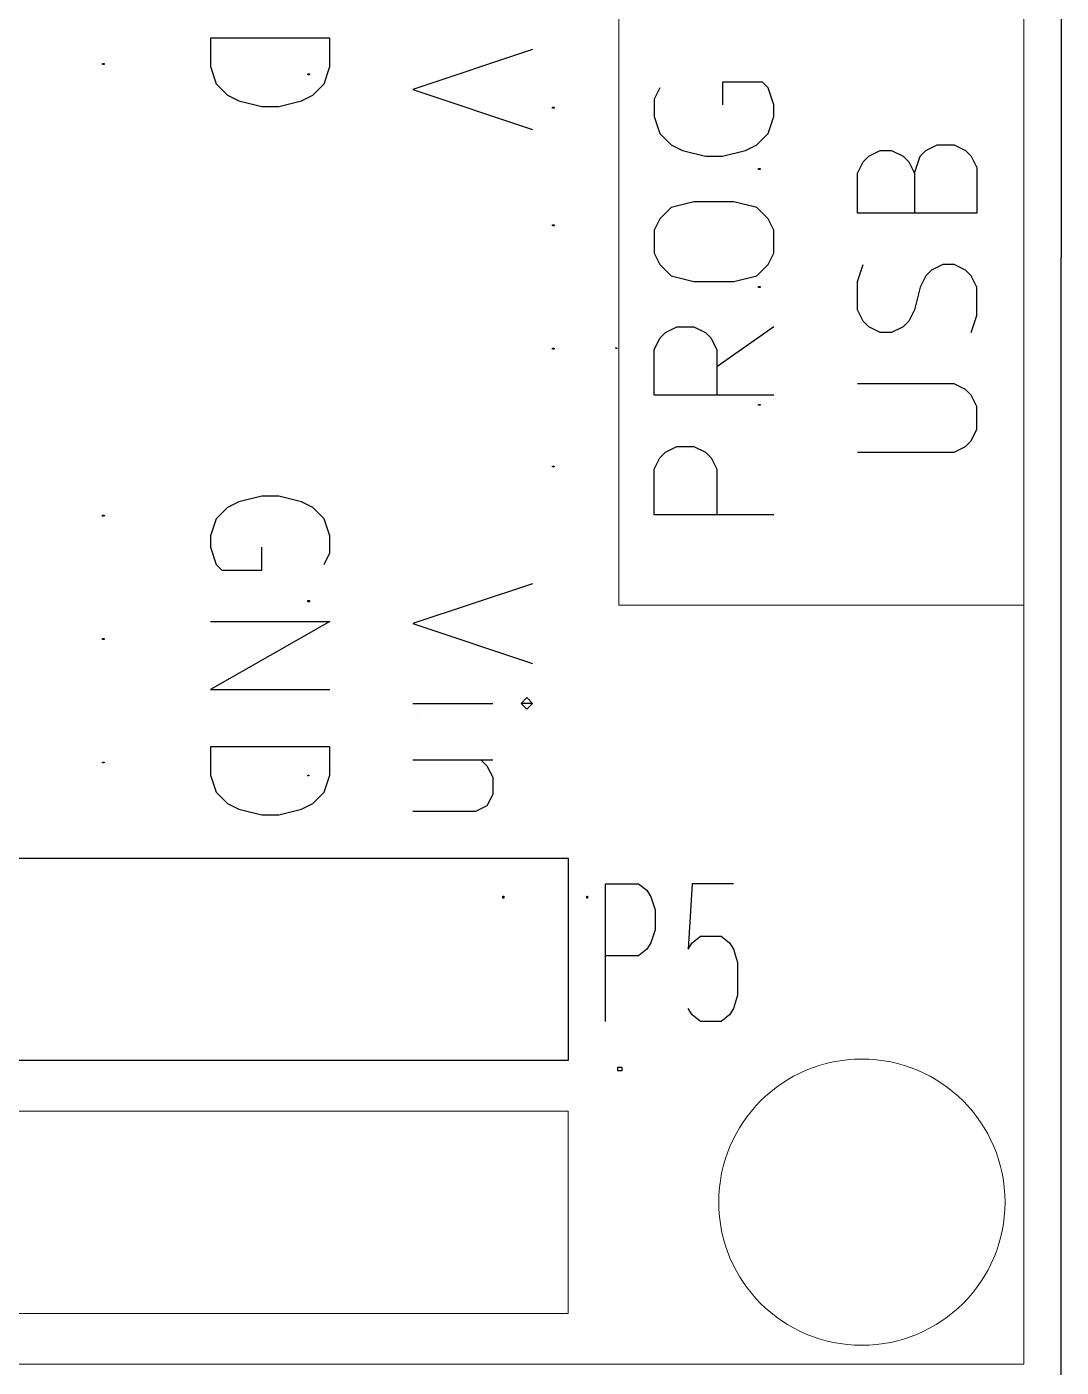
# Model space of a CAD drawing. Header units: millimetres. Extents: x -139 to 75, y -28 to 93.
# Drawn here: x -100.33 to -87.36, y 5.81 to 22.63 of the extents above; entities that cross this region are included whole.
import ezdxf

# ---------------------------------------------------------------- set-up
doc = ezdxf.new("R2010")
doc.units = ezdxf.units.MM
doc.header["$MEASUREMENT"] = 0
doc.header["$XCLIPFRAME"] = 0
doc.layers.add('Layer 1', color=7, linetype='Continuous')
picture_1 = doc.add_image_def('image9.jpg', size_in_pixel=(107, 72))
picture_2 = doc.add_image_def('image10.jpg', size_in_pixel=(10, 10))
picture_3 = doc.add_image_def('image11.jpg', size_in_pixel=(72, 46))
picture_4 = doc.add_image_def('image12.jpg', size_in_pixel=(107, 66))
picture_5 = doc.add_image_def('image13.jpg', size_in_pixel=(107, 61))
picture_6 = doc.add_image_def('image14.jpg', size_in_pixel=(107, 61))
picture_7 = doc.add_image_def('image27.jpg', size_in_pixel=(107, 72))
picture_8 = doc.add_image_def('image61.jpg', size_in_pixel=(107, 61))
picture_9 = doc.add_image_def('image62.jpg', size_in_pixel=(107, 61))
picture_10 = doc.add_image_def('image63.jpg', size_in_pixel=(51, 36))
picture_11 = doc.add_image_def('image64.jpg', size_in_pixel=(107, 61))
picture_12 = doc.add_image_def('image65.jpg', size_in_pixel=(107, 71))
picture_13 = doc.add_image_def('image66.jpg', size_in_pixel=(107, 66))
picture_14 = doc.add_image_def('image67.jpg', size_in_pixel=(107, 61))
picture_15 = doc.add_image_def('image68.jpg', size_in_pixel=(107, 61))
picture_16 = doc.add_image_def('image69.jpg', size_in_pixel=(107, 61))
picture_17 = doc.add_image_def('image113.jpg', size_in_pixel=(258, 258))
picture_18 = doc.add_image_def('image199.jpg', size_in_pixel=(44, 124))
picture_19 = doc.add_image_def('image200.jpg', size_in_pixel=(44, 124))

msp = doc.modelspace()

# ---------------------------------------------------------------- linework, layer by layer
at = {"layer": 'Layer 1', "color": 52, "lineweight": 30}
for points in [[(-87.3557, 69.7362), (-87.3557, 69.7362), (-87.3557, 19.7364), (-87.3557, 19.7364)], [(-87.3557, -5.2647), (-87.3557, -5.2647), (-87.3557, 19.7364), (-87.3557, 19.7364)]]:
    msp.add_open_spline(points, degree=3, dxfattribs=at)
at = {"layer": 'Layer 1', "color": 136, "lineweight": 15}
for points in [[(-87.8256, 32.5202), (-87.8256, 32.5202), (-87.8256, 5.8502), (-87.8256, 5.8502)], [(-92.9056, 15.3752), (-92.9056, 15.3752), (-92.9056, 22.9952), (-92.9056, 22.9952)], [(-87.8256, 15.3752), (-87.8256, 15.3752), (-92.9056, 15.3752), (-92.9056, 15.3752)], [(-93.5406, 9.0252), (-93.5406, 9.0252), (-129.1005, 9.0252), (-129.1005, 9.0252)], [(-93.5406, 6.4852), (-93.5406, 6.4852), (-93.5406, 9.0252), (-93.5406, 9.0252)], [(-129.1005, 6.4852), (-129.1005, 6.4852), (-93.5406, 6.4852), (-93.5406, 6.4852)], [(-87.8256, 5.8502), (-87.8256, 5.8502), (-136.7205, 5.8502), (-136.7205, 5.8502)]]:
    msp.add_open_spline(points, degree=3, dxfattribs=at)
at = {"layer": 'Layer 1', "color": 136, "lineweight": 30}
for points, knots in [([(-98.0288, 22.4872), (-98.0288, 22.4872), (-96.5302, 22.4872), (-96.5302, 22.4872), (-96.5302, 22.4872), (-96.5302, 22.4872), (-96.5302, 22.1316), (-96.5302, 22.1316), (-96.5302, 22.1316), (-96.5302, 22.1316), (-96.6013, 21.9157), (-96.6013, 21.9157), (-96.6013, 21.9157), (-96.6013, 21.9157), (-96.7435, 21.7735), (-96.7435, 21.7735), (-96.7435, 21.7735), (-96.7435, 21.7735), (-96.8858, 21.7024), (-96.8858, 21.7024), (-96.8858, 21.7024), (-96.8858, 21.7024), (-97.1728, 21.6313), (-97.1728, 21.6313), (-97.1728, 21.6313), (-97.1728, 21.6313), (-97.3861, 21.6313), (-97.3861, 21.6313), (-97.3861, 21.6313), (-97.3861, 21.6313), (-97.6732, 21.7024), (-97.6732, 21.7024), (-97.6732, 21.7024), (-97.6732, 21.7024), (-97.8154, 21.7735), (-97.8154, 21.7735), (-97.8154, 21.7735), (-97.8154, 21.7735), (-97.9576, 21.9157), (-97.9576, 21.9157), (-97.9576, 21.9157), (-97.9576, 21.9157), (-98.0288, 22.1316), (-98.0288, 22.1316), (-98.0288, 22.1316), (-98.0288, 22.1316), (-98.0288, 22.4872), (-98.0288, 22.4872)], [0, 0, 0, 0, 0.0769231, 0.0769231, 0.0769231, 0.0769231, 0.1538462, 0.1538462, 0.1538462, 0.1538462, 0.2307692, 0.2307692, 0.2307692, 0.2307692, 0.3076923, 0.3076923, 0.3076923, 0.3076923, 0.3846154, 0.3846154, 0.3846154, 0.3846154, 0.4615385, 0.4615385, 0.4615385, 0.4615385, 0.5384615, 0.5384615, 0.5384615, 0.5384615, 0.6153846, 0.6153846, 0.6153846, 0.6153846, 0.6923077, 0.6923077, 0.6923077, 0.6923077, 0.7692308, 0.7692308, 0.7692308, 0.7692308, 0.8461538, 0.8461538, 0.8461538, 0.8461538, 1, 1, 1, 1]), ([(-93.9902, 22.345), (-93.9902, 22.345), (-95.4888, 21.8446), (-95.4888, 21.8446), (-95.4888, 21.8446), (-95.4888, 21.8446), (-93.9902, 21.3442), (-93.9902, 21.3442)], [0, 0, 0, 0, 0.3333333, 0.3333333, 0.3333333, 0.3333333, 1, 1, 1, 1]), ([(-93.9902, 22.345), (-93.9902, 22.345), (-93.9902, 22.345), (-93.9902, 22.345), (-93.9902, 22.345), (-93.9902, 22.345), (-93.9902, 22.345), (-93.9902, 22.345)], [0, 0, 0, 0, 0.3333333, 0.3333333, 0.3333333, 0.3333333, 1, 1, 1, 1]), ([(-92.39, 21.8649), (-92.39, 21.8649), (-92.4611, 21.7227), (-92.4611, 21.7227), (-92.4611, 21.7227), (-92.4611, 21.7227), (-92.4611, 21.5068), (-92.4611, 21.5068), (-92.4611, 21.5068), (-92.4611, 21.5068), (-92.39, 21.2934), (-92.39, 21.2934), (-92.39, 21.2934), (-92.39, 21.2934), (-92.2477, 21.1512), (-92.2477, 21.1512), (-92.2477, 21.1512), (-92.2477, 21.1512), (-92.1055, 21.0801), (-92.1055, 21.0801), (-92.1055, 21.0801), (-92.1055, 21.0801), (-91.8185, 21.0064), (-91.8185, 21.0064), (-91.8185, 21.0064), (-91.8185, 21.0064), (-91.6051, 21.0064), (-91.6051, 21.0064), (-91.6051, 21.0064), (-91.6051, 21.0064), (-91.3181, 21.0801), (-91.3181, 21.0801), (-91.3181, 21.0801), (-91.3181, 21.0801), (-91.1758, 21.1512), (-91.1758, 21.1512), (-91.1758, 21.1512), (-91.1758, 21.1512), (-91.0336, 21.2934), (-91.0336, 21.2934), (-91.0336, 21.2934), (-91.0336, 21.2934), (-90.9625, 21.5068), (-90.9625, 21.5068), (-90.9625, 21.5068), (-90.9625, 21.5068), (-90.9625, 21.6516), (-90.9625, 21.6516), (-90.9625, 21.6516), (-90.9625, 21.6516), (-91.0336, 21.8649), (-91.0336, 21.8649), (-91.0336, 21.8649), (-91.0336, 21.8649), (-91.1047, 21.9361), (-91.1047, 21.9361), (-91.1047, 21.9361), (-91.1047, 21.9361), (-91.6051, 21.9361), (-91.6051, 21.9361), (-91.6051, 21.9361), (-91.6051, 21.9361), (-91.6051, 21.6516), (-91.6051, 21.6516)], [0, 0, 0, 0, 0.0588235, 0.0588235, 0.0588235, 0.0588235, 0.1176471, 0.1176471, 0.1176471, 0.1176471, 0.1764706, 0.1764706, 0.1764706, 0.1764706, 0.2352941, 0.2352941, 0.2352941, 0.2352941, 0.2941176, 0.2941176, 0.2941176, 0.2941176, 0.3529412, 0.3529412, 0.3529412, 0.3529412, 0.4117647, 0.4117647, 0.4117647, 0.4117647, 0.4705882, 0.4705882, 0.4705882, 0.4705882, 0.5294118, 0.5294118, 0.5294118, 0.5294118, 0.5882353, 0.5882353, 0.5882353, 0.5882353, 0.6470588, 0.6470588, 0.6470588, 0.6470588, 0.7058824, 0.7058824, 0.7058824, 0.7058824, 0.7647059, 0.7647059, 0.7647059, 0.7647059, 0.8235294, 0.8235294, 0.8235294, 0.8235294, 0.8823529, 0.8823529, 0.8823529, 0.8823529, 1, 1, 1, 1]), ([(-92.39, 21.8649), (-92.39, 21.8649), (-92.39, 21.8649), (-92.39, 21.8649), (-92.39, 21.8649), (-92.39, 21.8649), (-92.39, 21.8649), (-92.39, 21.8649)], [0, 0, 0, 0, 0.3333333, 0.3333333, 0.3333333, 0.3333333, 1, 1, 1, 1]), ([(-89.1972, 20.7931), (-89.1972, 20.7931), (-89.1261, 21.0064), (-89.1261, 21.0064), (-89.1261, 21.0064), (-89.1261, 21.0064), (-89.0549, 21.0801), (-89.0549, 21.0801), (-89.0549, 21.0801), (-89.0549, 21.0801), (-88.9127, 21.1512), (-88.9127, 21.1512), (-88.9127, 21.1512), (-88.9127, 21.1512), (-88.6968, 21.1512), (-88.6968, 21.1512), (-88.6968, 21.1512), (-88.6968, 21.1512), (-88.5546, 21.0801), (-88.5546, 21.0801), (-88.5546, 21.0801), (-88.5546, 21.0801), (-88.4834, 21.0064), (-88.4834, 21.0064), (-88.4834, 21.0064), (-88.4834, 21.0064), (-88.4123, 20.8642), (-88.4123, 20.8642), (-88.4123, 20.8642), (-88.4123, 20.8642), (-88.4123, 20.2927), (-88.4123, 20.2927), (-88.4123, 20.2927), (-88.4123, 20.2927), (-89.9109, 20.2927), (-89.9109, 20.2927), (-89.9109, 20.2927), (-89.9109, 20.2927), (-89.9109, 20.7931), (-89.9109, 20.7931), (-89.9109, 20.7931), (-89.9109, 20.7931), (-89.8398, 20.9353), (-89.8398, 20.9353), (-89.8398, 20.9353), (-89.8398, 20.9353), (-89.7687, 21.0064), (-89.7687, 21.0064), (-89.7687, 21.0064), (-89.7687, 21.0064), (-89.6264, 21.0801), (-89.6264, 21.0801), (-89.6264, 21.0801), (-89.6264, 21.0801), (-89.4842, 21.0801), (-89.4842, 21.0801), (-89.4842, 21.0801), (-89.4842, 21.0801), (-89.3394, 21.0064), (-89.3394, 21.0064), (-89.3394, 21.0064), (-89.3394, 21.0064), (-89.2683, 20.9353), (-89.2683, 20.9353), (-89.2683, 20.9353), (-89.2683, 20.9353), (-89.1972, 20.7931), (-89.1972, 20.7931), (-89.1972, 20.7931), (-89.1972, 20.7931), (-89.1972, 20.2927), (-89.1972, 20.2927)], [0, 0, 0, 0, 0.0526316, 0.0526316, 0.0526316, 0.0526316, 0.1052632, 0.1052632, 0.1052632, 0.1052632, 0.1578947, 0.1578947, 0.1578947, 0.1578947, 0.2105263, 0.2105263, 0.2105263, 0.2105263, 0.2631579, 0.2631579, 0.2631579, 0.2631579, 0.3157895, 0.3157895, 0.3157895, 0.3157895, 0.3684211, 0.3684211, 0.3684211, 0.3684211, 0.4210526, 0.4210526, 0.4210526, 0.4210526, 0.4736842, 0.4736842, 0.4736842, 0.4736842, 0.5263158, 0.5263158, 0.5263158, 0.5263158, 0.5789474, 0.5789474, 0.5789474, 0.5789474, 0.6315789, 0.6315789, 0.6315789, 0.6315789, 0.6842105, 0.6842105, 0.6842105, 0.6842105, 0.7368421, 0.7368421, 0.7368421, 0.7368421, 0.7894737, 0.7894737, 0.7894737, 0.7894737, 0.8421053, 0.8421053, 0.8421053, 0.8421053, 0.8947368, 0.8947368, 0.8947368, 0.8947368, 1, 1, 1, 1]), ([(-89.1972, 20.7931), (-89.1972, 20.7931), (-89.1972, 20.7931), (-89.1972, 20.7931), (-89.1972, 20.7931), (-89.1972, 20.7931), (-89.1972, 20.7931), (-89.1972, 20.7931)], [0, 0, 0, 0, 0.3333333, 0.3333333, 0.3333333, 0.3333333, 1, 1, 1, 1]), ([(-92.4611, 19.7923), (-92.4611, 19.7923), (-92.4611, 20.0793), (-92.4611, 20.0793), (-92.4611, 20.0793), (-92.4611, 20.0793), (-92.39, 20.2216), (-92.39, 20.2216), (-92.39, 20.2216), (-92.39, 20.2216), (-92.2477, 20.3638), (-92.2477, 20.3638), (-92.2477, 20.3638), (-92.2477, 20.3638), (-91.9632, 20.4349), (-91.9632, 20.4349), (-91.9632, 20.4349), (-91.9632, 20.4349), (-91.4629, 20.4349), (-91.4629, 20.4349), (-91.4629, 20.4349), (-91.4629, 20.4349), (-91.1758, 20.3638), (-91.1758, 20.3638), (-91.1758, 20.3638), (-91.1758, 20.3638), (-91.0336, 20.2216), (-91.0336, 20.2216), (-91.0336, 20.2216), (-91.0336, 20.2216), (-90.9625, 20.0793), (-90.9625, 20.0793), (-90.9625, 20.0793), (-90.9625, 20.0793), (-90.9625, 19.7923), (-90.9625, 19.7923), (-90.9625, 19.7923), (-90.9625, 19.7923), (-91.0336, 19.6501), (-91.0336, 19.6501), (-91.0336, 19.6501), (-91.0336, 19.6501), (-91.1758, 19.5078), (-91.1758, 19.5078), (-91.1758, 19.5078), (-91.1758, 19.5078), (-91.4629, 19.4367), (-91.4629, 19.4367), (-91.4629, 19.4367), (-91.4629, 19.4367), (-91.9632, 19.4367), (-91.9632, 19.4367), (-91.9632, 19.4367), (-91.9632, 19.4367), (-92.2477, 19.5078), (-92.2477, 19.5078), (-92.2477, 19.5078), (-92.2477, 19.5078), (-92.39, 19.6501), (-92.39, 19.6501), (-92.39, 19.6501), (-92.39, 19.6501), (-92.4611, 19.7923), (-92.4611, 19.7923)], [0, 0, 0, 0, 0.0588235, 0.0588235, 0.0588235, 0.0588235, 0.1176471, 0.1176471, 0.1176471, 0.1176471, 0.1764706, 0.1764706, 0.1764706, 0.1764706, 0.2352941, 0.2352941, 0.2352941, 0.2352941, 0.2941176, 0.2941176, 0.2941176, 0.2941176, 0.3529412, 0.3529412, 0.3529412, 0.3529412, 0.4117647, 0.4117647, 0.4117647, 0.4117647, 0.4705882, 0.4705882, 0.4705882, 0.4705882, 0.5294118, 0.5294118, 0.5294118, 0.5294118, 0.5882353, 0.5882353, 0.5882353, 0.5882353, 0.6470588, 0.6470588, 0.6470588, 0.6470588, 0.7058824, 0.7058824, 0.7058824, 0.7058824, 0.7647059, 0.7647059, 0.7647059, 0.7647059, 0.8235294, 0.8235294, 0.8235294, 0.8235294, 0.8823529, 0.8823529, 0.8823529, 0.8823529, 1, 1, 1, 1]), ([(-88.4834, 18.7941), (-88.4834, 18.7941), (-88.4123, 19.0074), (-88.4123, 19.0074), (-88.4123, 19.0074), (-88.4123, 19.0074), (-88.4123, 19.3656), (-88.4123, 19.3656), (-88.4123, 19.3656), (-88.4123, 19.3656), (-88.4834, 19.5078), (-88.4834, 19.5078), (-88.4834, 19.5078), (-88.4834, 19.5078), (-88.5546, 19.5789), (-88.5546, 19.5789), (-88.5546, 19.5789), (-88.5546, 19.5789), (-88.6968, 19.6501), (-88.6968, 19.6501), (-88.6968, 19.6501), (-88.6968, 19.6501), (-88.8416, 19.6501), (-88.8416, 19.6501), (-88.8416, 19.6501), (-88.8416, 19.6501), (-88.9838, 19.5789), (-88.9838, 19.5789), (-88.9838, 19.5789), (-88.9838, 19.5789), (-89.0549, 19.5078), (-89.0549, 19.5078), (-89.0549, 19.5078), (-89.0549, 19.5078), (-89.1261, 19.3656), (-89.1261, 19.3656), (-89.1261, 19.3656), (-89.1261, 19.3656), (-89.1972, 19.0786), (-89.1972, 19.0786), (-89.1972, 19.0786), (-89.1972, 19.0786), (-89.2683, 18.9363), (-89.2683, 18.9363), (-89.2683, 18.9363), (-89.2683, 18.9363), (-89.3394, 18.8652), (-89.3394, 18.8652), (-89.3394, 18.8652), (-89.3394, 18.8652), (-89.4842, 18.7941), (-89.4842, 18.7941), (-89.4842, 18.7941), (-89.4842, 18.7941), (-89.6264, 18.7941), (-89.6264, 18.7941), (-89.6264, 18.7941), (-89.6264, 18.7941), (-89.7687, 18.8652), (-89.7687, 18.8652), (-89.7687, 18.8652), (-89.7687, 18.8652), (-89.8398, 18.9363), (-89.8398, 18.9363), (-89.8398, 18.9363), (-89.8398, 18.9363), (-89.9109, 19.0786), (-89.9109, 19.0786), (-89.9109, 19.0786), (-89.9109, 19.0786), (-89.9109, 19.4367), (-89.9109, 19.4367), (-89.9109, 19.4367), (-89.9109, 19.4367), (-89.8398, 19.6501), (-89.8398, 19.6501)], [0, 0, 0, 0, 0.05, 0.05, 0.05, 0.05, 0.1, 0.1, 0.1, 0.1, 0.15, 0.15, 0.15, 0.15, 0.2, 0.2, 0.2, 0.2, 0.25, 0.25, 0.25, 0.25, 0.3, 0.3, 0.3, 0.3, 0.35, 0.35, 0.35, 0.35, 0.4, 0.4, 0.4, 0.4, 0.45, 0.45, 0.45, 0.45, 0.5, 0.5, 0.5, 0.5, 0.55, 0.55, 0.55, 0.55, 0.6, 0.6, 0.6, 0.6, 0.65, 0.65, 0.65, 0.65, 0.7, 0.7, 0.7, 0.7, 0.75, 0.75, 0.75, 0.75, 0.8, 0.8, 0.8, 0.8, 0.85, 0.85, 0.85, 0.85, 0.9, 0.9, 0.9, 0.9, 1, 1, 1, 1]), ([(-90.9625, 18.0067), (-90.9625, 18.0067), (-92.4611, 18.0067), (-92.4611, 18.0067), (-92.4611, 18.0067), (-92.4611, 18.0067), (-92.4611, 18.5782), (-92.4611, 18.5782), (-92.4611, 18.5782), (-92.4611, 18.5782), (-92.39, 18.723), (-92.39, 18.723), (-92.39, 18.723), (-92.39, 18.723), (-92.3188, 18.7941), (-92.3188, 18.7941), (-92.3188, 18.7941), (-92.3188, 18.7941), (-92.1766, 18.8652), (-92.1766, 18.8652), (-92.1766, 18.8652), (-92.1766, 18.8652), (-91.9632, 18.8652), (-91.9632, 18.8652), (-91.9632, 18.8652), (-91.9632, 18.8652), (-91.8185, 18.7941), (-91.8185, 18.7941), (-91.8185, 18.7941), (-91.8185, 18.7941), (-91.7473, 18.723), (-91.7473, 18.723), (-91.7473, 18.723), (-91.7473, 18.723), (-91.6762, 18.5782), (-91.6762, 18.5782), (-91.6762, 18.5782), (-91.6762, 18.5782), (-91.6762, 18.0067), (-91.6762, 18.0067)], [0, 0, 0, 0, 0.0909091, 0.0909091, 0.0909091, 0.0909091, 0.1818182, 0.1818182, 0.1818182, 0.1818182, 0.2727273, 0.2727273, 0.2727273, 0.2727273, 0.3636364, 0.3636364, 0.3636364, 0.3636364, 0.4545455, 0.4545455, 0.4545455, 0.4545455, 0.5454545, 0.5454545, 0.5454545, 0.5454545, 0.6363636, 0.6363636, 0.6363636, 0.6363636, 0.7272727, 0.7272727, 0.7272727, 0.7272727, 0.8181818, 0.8181818, 0.8181818, 0.8181818, 1, 1, 1, 1]), ([(-90.9625, 18.8652), (-90.9625, 18.8652), (-90.9625, 18.8652), (-90.9625, 18.8652), (-90.9625, 18.8652), (-90.9625, 18.8652), (-90.9625, 18.8652), (-90.9625, 18.8652)], [0, 0, 0, 0, 0.3333333, 0.3333333, 0.3333333, 0.3333333, 1, 1, 1, 1]), ([(-88.4834, 18.7941), (-88.4834, 18.7941), (-88.4834, 18.7941), (-88.4834, 18.7941), (-88.4834, 18.7941), (-88.4834, 18.7941), (-88.4834, 18.7941), (-88.4834, 18.7941)], [0, 0, 0, 0, 0.3333333, 0.3333333, 0.3333333, 0.3333333, 1, 1, 1, 1]), ([(-90.9625, 18.0067), (-90.9625, 18.0067), (-90.9625, 18.0067), (-90.9625, 18.0067), (-90.9625, 18.0067), (-90.9625, 18.0067), (-90.9625, 18.0067), (-90.9625, 18.0067)], [0, 0, 0, 0, 0.3333333, 0.3333333, 0.3333333, 0.3333333, 1, 1, 1, 1]), ([(-89.9109, 17.2929), (-89.9109, 17.2929), (-88.6968, 17.2929), (-88.6968, 17.2929), (-88.6968, 17.2929), (-88.6968, 17.2929), (-88.5546, 17.3641), (-88.5546, 17.3641), (-88.5546, 17.3641), (-88.5546, 17.3641), (-88.4834, 17.4352), (-88.4834, 17.4352), (-88.4834, 17.4352), (-88.4834, 17.4352), (-88.4123, 17.58), (-88.4123, 17.58), (-88.4123, 17.58), (-88.4123, 17.58), (-88.4123, 17.8644), (-88.4123, 17.8644), (-88.4123, 17.8644), (-88.4123, 17.8644), (-88.4834, 18.0067), (-88.4834, 18.0067), (-88.4834, 18.0067), (-88.4834, 18.0067), (-88.5546, 18.0778), (-88.5546, 18.0778), (-88.5546, 18.0778), (-88.5546, 18.0778), (-88.6968, 18.1515), (-88.6968, 18.1515), (-88.6968, 18.1515), (-88.6968, 18.1515), (-89.9109, 18.1515), (-89.9109, 18.1515)], [0, 0, 0, 0, 0.1, 0.1, 0.1, 0.1, 0.2, 0.2, 0.2, 0.2, 0.3, 0.3, 0.3, 0.3, 0.4, 0.4, 0.4, 0.4, 0.5, 0.5, 0.5, 0.5, 0.6, 0.6, 0.6, 0.6, 0.7, 0.7, 0.7, 0.7, 0.8, 0.8, 0.8, 0.8, 1, 1, 1, 1]), ([(-90.9625, 16.5081), (-90.9625, 16.5081), (-92.4611, 16.5081), (-92.4611, 16.5081), (-92.4611, 16.5081), (-92.4611, 16.5081), (-92.4611, 17.0796), (-92.4611, 17.0796), (-92.4611, 17.0796), (-92.4611, 17.0796), (-92.39, 17.2218), (-92.39, 17.2218), (-92.39, 17.2218), (-92.39, 17.2218), (-92.3188, 17.2929), (-92.3188, 17.2929), (-92.3188, 17.2929), (-92.3188, 17.2929), (-92.1766, 17.3641), (-92.1766, 17.3641), (-92.1766, 17.3641), (-92.1766, 17.3641), (-91.9632, 17.3641), (-91.9632, 17.3641), (-91.9632, 17.3641), (-91.9632, 17.3641), (-91.8185, 17.2929), (-91.8185, 17.2929), (-91.8185, 17.2929), (-91.8185, 17.2929), (-91.7473, 17.2218), (-91.7473, 17.2218), (-91.7473, 17.2218), (-91.7473, 17.2218), (-91.6762, 17.0796), (-91.6762, 17.0796), (-91.6762, 17.0796), (-91.6762, 17.0796), (-91.6762, 16.5081), (-91.6762, 16.5081)], [0, 0, 0, 0, 0.0909091, 0.0909091, 0.0909091, 0.0909091, 0.1818182, 0.1818182, 0.1818182, 0.1818182, 0.2727273, 0.2727273, 0.2727273, 0.2727273, 0.3636364, 0.3636364, 0.3636364, 0.3636364, 0.4545455, 0.4545455, 0.4545455, 0.4545455, 0.5454545, 0.5454545, 0.5454545, 0.5454545, 0.6363636, 0.6363636, 0.6363636, 0.6363636, 0.7272727, 0.7272727, 0.7272727, 0.7272727, 0.8181818, 0.8181818, 0.8181818, 0.8181818, 1, 1, 1, 1]), ([(-89.9109, 17.2929), (-89.9109, 17.2929), (-89.9109, 17.2929), (-89.9109, 17.2929), (-89.9109, 17.2929), (-89.9109, 17.2929), (-89.9109, 17.2929), (-89.9109, 17.2929)], [0, 0, 0, 0, 0.3333333, 0.3333333, 0.3333333, 0.3333333, 1, 1, 1, 1]), ([(-96.6013, 15.8832), (-96.6013, 15.8832), (-96.5302, 16.028), (-96.5302, 16.028), (-96.5302, 16.028), (-96.5302, 16.028), (-96.5302, 16.2414), (-96.5302, 16.2414), (-96.5302, 16.2414), (-96.5302, 16.2414), (-96.6013, 16.4547), (-96.6013, 16.4547), (-96.6013, 16.4547), (-96.6013, 16.4547), (-96.7435, 16.5995), (-96.7435, 16.5995), (-96.7435, 16.5995), (-96.7435, 16.5995), (-96.8858, 16.6706), (-96.8858, 16.6706), (-96.8858, 16.6706), (-96.8858, 16.6706), (-97.1728, 16.7418), (-97.1728, 16.7418), (-97.1728, 16.7418), (-97.1728, 16.7418), (-97.3861, 16.7418), (-97.3861, 16.7418), (-97.3861, 16.7418), (-97.3861, 16.7418), (-97.6732, 16.6706), (-97.6732, 16.6706), (-97.6732, 16.6706), (-97.6732, 16.6706), (-97.8154, 16.5995), (-97.8154, 16.5995), (-97.8154, 16.5995), (-97.8154, 16.5995), (-97.9576, 16.4547), (-97.9576, 16.4547), (-97.9576, 16.4547), (-97.9576, 16.4547), (-98.0288, 16.2414), (-98.0288, 16.2414), (-98.0288, 16.2414), (-98.0288, 16.2414), (-98.0288, 16.0991), (-98.0288, 16.0991), (-98.0288, 16.0991), (-98.0288, 16.0991), (-97.9576, 15.8832), (-97.9576, 15.8832), (-97.9576, 15.8832), (-97.9576, 15.8832), (-97.8865, 15.8121), (-97.8865, 15.8121), (-97.8865, 15.8121), (-97.8865, 15.8121), (-97.3861, 15.8121), (-97.3861, 15.8121), (-97.3861, 15.8121), (-97.3861, 15.8121), (-97.3861, 16.0991), (-97.3861, 16.0991)], [0, 0, 0, 0, 0.0588235, 0.0588235, 0.0588235, 0.0588235, 0.1176471, 0.1176471, 0.1176471, 0.1176471, 0.1764706, 0.1764706, 0.1764706, 0.1764706, 0.2352941, 0.2352941, 0.2352941, 0.2352941, 0.2941176, 0.2941176, 0.2941176, 0.2941176, 0.3529412, 0.3529412, 0.3529412, 0.3529412, 0.4117647, 0.4117647, 0.4117647, 0.4117647, 0.4705882, 0.4705882, 0.4705882, 0.4705882, 0.5294118, 0.5294118, 0.5294118, 0.5294118, 0.5882353, 0.5882353, 0.5882353, 0.5882353, 0.6470588, 0.6470588, 0.6470588, 0.6470588, 0.7058824, 0.7058824, 0.7058824, 0.7058824, 0.7647059, 0.7647059, 0.7647059, 0.7647059, 0.8235294, 0.8235294, 0.8235294, 0.8235294, 0.8823529, 0.8823529, 0.8823529, 0.8823529, 1, 1, 1, 1]), ([(-90.9625, 16.5081), (-90.9625, 16.5081), (-90.9625, 16.5081), (-90.9625, 16.5081), (-90.9625, 16.5081), (-90.9625, 16.5081), (-90.9625, 16.5081), (-90.9625, 16.5081)], [0, 0, 0, 0, 0.3333333, 0.3333333, 0.3333333, 0.3333333, 1, 1, 1, 1]), ([(-96.6013, 15.8832), (-96.6013, 15.8832), (-96.6013, 15.8832), (-96.6013, 15.8832), (-96.6013, 15.8832), (-96.6013, 15.8832), (-96.6013, 15.8832), (-96.6013, 15.8832)], [0, 0, 0, 0, 0.3333333, 0.3333333, 0.3333333, 0.3333333, 1, 1, 1, 1]), ([(-93.9902, 15.6419), (-93.9902, 15.6419), (-95.4888, 15.1416), (-95.4888, 15.1416), (-95.4888, 15.1416), (-95.4888, 15.1416), (-93.9902, 14.6412), (-93.9902, 14.6412)], [0, 0, 0, 0, 0.3333333, 0.3333333, 0.3333333, 0.3333333, 1, 1, 1, 1]), ([(-93.9902, 15.6419), (-93.9902, 15.6419), (-93.9902, 15.6419), (-93.9902, 15.6419), (-93.9902, 15.6419), (-93.9902, 15.6419), (-93.9902, 15.6419), (-93.9902, 15.6419)], [0, 0, 0, 0, 0.3333333, 0.3333333, 0.3333333, 0.3333333, 1, 1, 1, 1]), ([(-98.0288, 15.1695), (-98.0288, 15.1695), (-96.5302, 15.1695), (-96.5302, 15.1695), (-96.5302, 15.1695), (-96.5302, 15.1695), (-98.0288, 14.3135), (-98.0288, 14.3135), (-98.0288, 14.3135), (-98.0288, 14.3135), (-96.5302, 14.3135), (-96.5302, 14.3135)], [0, 0, 0, 0, 0.25, 0.25, 0.25, 0.25, 0.5, 0.5, 0.5, 0.5, 1, 1, 1, 1]), ([(-98.0288, 15.1695), (-98.0288, 15.1695), (-98.0288, 15.1695), (-98.0288, 15.1695), (-98.0288, 15.1695), (-98.0288, 15.1695), (-98.0288, 15.1695), (-98.0288, 15.1695)], [0, 0, 0, 0, 0.3333333, 0.3333333, 0.3333333, 0.3333333, 1, 1, 1, 1]), ([(-95.4888, 14.1408), (-95.4888, 14.1408), (-95.4888, 14.1408), (-95.4888, 14.1408), (-95.4888, 14.1408), (-95.4888, 14.1408), (-95.4888, 14.1408), (-95.4888, 14.1408)], [0, 0, 0, 0, 0.3333333, 0.3333333, 0.3333333, 0.3333333, 1, 1, 1, 1]), ([(-93.9902, 14.1408), (-93.9902, 14.1408), (-94.0613, 14.2145), (-94.0613, 14.2145), (-94.0613, 14.2145), (-94.0613, 14.2145), (-94.1324, 14.1408), (-94.1324, 14.1408), (-94.1324, 14.1408), (-94.1324, 14.1408), (-94.0613, 14.0697), (-94.0613, 14.0697), (-94.0613, 14.0697), (-94.0613, 14.0697), (-93.9902, 14.1408), (-93.9902, 14.1408), (-93.9902, 14.1408), (-93.9902, 14.1408), (-94.1324, 14.1408), (-94.1324, 14.1408)], [0, 0, 0, 0, 0.1666667, 0.1666667, 0.1666667, 0.1666667, 0.3333333, 0.3333333, 0.3333333, 0.3333333, 0.5, 0.5, 0.5, 0.5, 0.6666667, 0.6666667, 0.6666667, 0.6666667, 1, 1, 1, 1]), ([(-93.9902, 14.1408), (-93.9902, 14.1408), (-93.9902, 14.1408), (-93.9902, 14.1408), (-93.9902, 14.1408), (-93.9902, 14.1408), (-93.9902, 14.1408), (-93.9902, 14.1408)], [0, 0, 0, 0, 0.3333333, 0.3333333, 0.3333333, 0.3333333, 1, 1, 1, 1]), ([(-98.0288, 13.5972), (-98.0288, 13.5972), (-96.5302, 13.5972), (-96.5302, 13.5972), (-96.5302, 13.5972), (-96.5302, 13.5972), (-96.5302, 13.2416), (-96.5302, 13.2416), (-96.5302, 13.2416), (-96.5302, 13.2416), (-96.6013, 13.0257), (-96.6013, 13.0257), (-96.6013, 13.0257), (-96.6013, 13.0257), (-96.7435, 12.8835), (-96.7435, 12.8835), (-96.7435, 12.8835), (-96.7435, 12.8835), (-96.8858, 12.8124), (-96.8858, 12.8124), (-96.8858, 12.8124), (-96.8858, 12.8124), (-97.1728, 12.7413), (-97.1728, 12.7413), (-97.1728, 12.7413), (-97.1728, 12.7413), (-97.3861, 12.7413), (-97.3861, 12.7413), (-97.3861, 12.7413), (-97.3861, 12.7413), (-97.6732, 12.8124), (-97.6732, 12.8124), (-97.6732, 12.8124), (-97.6732, 12.8124), (-97.8154, 12.8835), (-97.8154, 12.8835), (-97.8154, 12.8835), (-97.8154, 12.8835), (-97.9576, 13.0257), (-97.9576, 13.0257), (-97.9576, 13.0257), (-97.9576, 13.0257), (-98.0288, 13.2416), (-98.0288, 13.2416), (-98.0288, 13.2416), (-98.0288, 13.2416), (-98.0288, 13.5972), (-98.0288, 13.5972)], [0, 0, 0, 0, 0.0769231, 0.0769231, 0.0769231, 0.0769231, 0.1538462, 0.1538462, 0.1538462, 0.1538462, 0.2307692, 0.2307692, 0.2307692, 0.2307692, 0.3076923, 0.3076923, 0.3076923, 0.3076923, 0.3846154, 0.3846154, 0.3846154, 0.3846154, 0.4615385, 0.4615385, 0.4615385, 0.4615385, 0.5384615, 0.5384615, 0.5384615, 0.5384615, 0.6153846, 0.6153846, 0.6153846, 0.6153846, 0.6923077, 0.6923077, 0.6923077, 0.6923077, 0.7692308, 0.7692308, 0.7692308, 0.7692308, 0.8461538, 0.8461538, 0.8461538, 0.8461538, 1, 1, 1, 1]), ([(-94.6328, 13.4271), (-94.6328, 13.4271), (-94.5617, 13.3559), (-94.5617, 13.3559), (-94.5617, 13.3559), (-94.5617, 13.3559), (-94.488, 13.2137), (-94.488, 13.2137), (-94.488, 13.2137), (-94.488, 13.2137), (-94.488, 12.9978), (-94.488, 12.9978), (-94.488, 12.9978), (-94.488, 12.9978), (-94.5617, 12.8556), (-94.5617, 12.8556), (-94.5617, 12.8556), (-94.5617, 12.8556), (-94.7039, 12.7844), (-94.7039, 12.7844), (-94.7039, 12.7844), (-94.7039, 12.7844), (-95.4888, 12.7844), (-95.4888, 12.7844)], [0, 0, 0, 0, 0.1428571, 0.1428571, 0.1428571, 0.1428571, 0.2857143, 0.2857143, 0.2857143, 0.2857143, 0.4285714, 0.4285714, 0.4285714, 0.4285714, 0.5714286, 0.5714286, 0.5714286, 0.5714286, 0.7142857, 0.7142857, 0.7142857, 0.7142857, 1, 1, 1, 1]), ([(-94.6328, 13.4271), (-94.6328, 13.4271), (-94.6328, 13.4271), (-94.6328, 13.4271), (-94.6328, 13.4271), (-94.6328, 13.4271), (-94.6328, 13.4271), (-94.6328, 13.4271)], [0, 0, 0, 0, 0.3333333, 0.3333333, 0.3333333, 0.3333333, 1, 1, 1, 1]), ([(-94.488, 13.4271), (-94.488, 13.4271), (-94.488, 13.4271), (-94.488, 13.4271), (-94.488, 13.4271), (-94.488, 13.4271), (-94.488, 13.4271), (-94.488, 13.4271)], [0, 0, 0, 0, 0.3333333, 0.3333333, 0.3333333, 0.3333333, 1, 1, 1, 1]), ([(-93.5406, 12.2002), (-93.5406, 12.2002), (-93.5406, 12.2002), (-93.5406, 12.2002), (-93.5406, 12.2002), (-93.5406, 12.2002), (-93.5406, 12.2002), (-93.5406, 12.2002)], [0, 0, 0, 0, 0.3333333, 0.3333333, 0.3333333, 0.3333333, 1, 1, 1, 1]), ([(-93.5406, 9.6602), (-93.5406, 9.6602), (-93.5406, 9.6602), (-93.5406, 9.6602), (-93.5406, 9.6602), (-93.5406, 9.6602), (-93.5406, 9.6602), (-93.5406, 9.6602)], [0, 0, 0, 0, 0.3333333, 0.3333333, 0.3333333, 0.3333333, 1, 1, 1, 1])]:
    msp.add_open_spline(points, degree=3, knots=knots, dxfattribs=at)
for points in [[(-90.9625, 18.8652), (-90.9625, 18.8652), (-91.6762, 18.3648), (-91.6762, 18.3648)], [(-95.4888, 14.1408), (-95.4888, 14.1408), (-94.488, 14.1408), (-94.488, 14.1408)], [(-94.488, 13.4271), (-94.488, 13.4271), (-95.4888, 13.4271), (-95.4888, 13.4271)], [(-131.6405, 12.2002), (-131.6405, 12.2002), (-93.5406, 12.2002), (-93.5406, 12.2002)], [(-93.5406, 12.2002), (-93.5406, 12.2002), (-93.5406, 9.6602), (-93.5406, 9.6602)], [(-93.5406, 9.6602), (-93.5406, 9.6602), (-131.6405, 9.6602), (-131.6405, 9.6602)]]:
    msp.add_open_spline(points, degree=3, dxfattribs=at)
at = {"layer": 'Layer 1', "color": 136, "lineweight": 15}
for points, knots in [([(-92.9056, 15.3752), (-92.9056, 15.3752), (-92.9056, 15.3752), (-92.9056, 15.3752), (-92.9056, 15.3752), (-92.9056, 15.3752), (-92.9056, 15.3752), (-92.9056, 15.3752)], [0, 0, 0, 0, 0.3333333, 0.3333333, 0.3333333, 0.3333333, 1, 1, 1, 1]), ([(-87.8256, 15.3752), (-87.8256, 15.3752), (-87.8256, 15.3752), (-87.8256, 15.3752), (-87.8256, 15.3752), (-87.8256, 15.3752), (-87.8256, 15.3752), (-87.8256, 15.3752)], [0, 0, 0, 0, 0.3333333, 0.3333333, 0.3333333, 0.3333333, 1, 1, 1, 1]), ([(-88.0603, 7.882), (-88.0603, 8.8739), (-88.8644, 9.678), (-89.8563, 9.678), (-89.8563, 9.678), (-90.8482, 9.678), (-91.6523, 8.8739), (-91.6523, 7.882), (-91.6523, 7.882), (-91.6523, 6.8901), (-90.8482, 6.086), (-89.8563, 6.086), (-89.8563, 6.086), (-88.8644, 6.086), (-88.0603, 6.8901), (-88.0603, 7.882)], [0, 0, 0, 0, 0.2, 0.2, 0.2, 0.2, 0.4, 0.4, 0.4, 0.4, 0.6, 0.6, 0.6, 0.6, 1, 1, 1, 1]), ([(-93.5406, 9.0252), (-93.5406, 9.0252), (-93.5406, 9.0252), (-93.5406, 9.0252), (-93.5406, 9.0252), (-93.5406, 9.0252), (-93.5406, 9.0252), (-93.5406, 9.0252)], [0, 0, 0, 0, 0.3333333, 0.3333333, 0.3333333, 0.3333333, 1, 1, 1, 1]), ([(-93.5406, 6.4852), (-93.5406, 6.4852), (-93.5406, 6.4852), (-93.5406, 6.4852), (-93.5406, 6.4852), (-93.5406, 6.4852), (-93.5406, 6.4852), (-93.5406, 6.4852)], [0, 0, 0, 0, 0.3333333, 0.3333333, 0.3333333, 0.3333333, 1, 1, 1, 1]), ([(-87.8256, 5.8502), (-87.8256, 5.8502), (-87.8256, 5.8502), (-87.8256, 5.8502), (-87.8256, 5.8502), (-87.8256, 5.8502), (-87.8256, 5.8502), (-87.8256, 5.8502)], [0, 0, 0, 0, 0.3333333, 0.3333333, 0.3333333, 0.3333333, 1, 1, 1, 1])]:
    msp.add_open_spline(points, degree=3, knots=knots, dxfattribs=at)
at = {"layer": 'Layer 1', "color": 136, "lineweight": 25}
for points, knots in [([(-93.0732, 10.1479), (-93.0732, 10.1479), (-93.0732, 11.8777), (-93.0732, 11.8777), (-93.0732, 11.8777), (-93.0732, 11.8777), (-92.6592, 11.8777), (-92.6592, 11.8777), (-92.6592, 11.8777), (-92.6592, 11.8777), (-92.5551, 11.7964), (-92.5551, 11.7964), (-92.5551, 11.7964), (-92.5551, 11.7964), (-92.5043, 11.7126), (-92.5043, 11.7126), (-92.5043, 11.7126), (-92.5043, 11.7126), (-92.4509, 11.55), (-92.4509, 11.55), (-92.4509, 11.55), (-92.4509, 11.55), (-92.4509, 11.3011), (-92.4509, 11.3011), (-92.4509, 11.3011), (-92.4509, 11.3011), (-92.5043, 11.136), (-92.5043, 11.136), (-92.5043, 11.136), (-92.5043, 11.136), (-92.5551, 11.0547), (-92.5551, 11.0547), (-92.5551, 11.0547), (-92.5551, 11.0547), (-92.6592, 10.9734), (-92.6592, 10.9734), (-92.6592, 10.9734), (-92.6592, 10.9734), (-93.0732, 10.9734), (-93.0732, 10.9734)], [0, 0, 0, 0, 0.0909091, 0.0909091, 0.0909091, 0.0909091, 0.1818182, 0.1818182, 0.1818182, 0.1818182, 0.2727273, 0.2727273, 0.2727273, 0.2727273, 0.3636364, 0.3636364, 0.3636364, 0.3636364, 0.4545455, 0.4545455, 0.4545455, 0.4545455, 0.5454545, 0.5454545, 0.5454545, 0.5454545, 0.6363636, 0.6363636, 0.6363636, 0.6363636, 0.7272727, 0.7272727, 0.7272727, 0.7272727, 0.8181818, 0.8181818, 0.8181818, 0.8181818, 1, 1, 1, 1]), ([(-91.4679, 11.8777), (-91.4679, 11.8777), (-91.9861, 11.8777), (-91.9861, 11.8777), (-91.9861, 11.8777), (-91.9861, 11.8777), (-92.0369, 11.0547), (-92.0369, 11.0547), (-92.0369, 11.0547), (-92.0369, 11.0547), (-91.9861, 11.136), (-91.9861, 11.136), (-91.9861, 11.136), (-91.9861, 11.136), (-91.882, 11.2198), (-91.882, 11.2198), (-91.882, 11.2198), (-91.882, 11.2198), (-91.6229, 11.2198), (-91.6229, 11.2198), (-91.6229, 11.2198), (-91.6229, 11.2198), (-91.5187, 11.136), (-91.5187, 11.136), (-91.5187, 11.136), (-91.5187, 11.136), (-91.4679, 11.0547), (-91.4679, 11.0547), (-91.4679, 11.0547), (-91.4679, 11.0547), (-91.4171, 10.8896), (-91.4171, 10.8896), (-91.4171, 10.8896), (-91.4171, 10.8896), (-91.4171, 10.4781), (-91.4171, 10.4781), (-91.4171, 10.4781), (-91.4171, 10.4781), (-91.4679, 10.313), (-91.4679, 10.313), (-91.4679, 10.313), (-91.4679, 10.313), (-91.5187, 10.2317), (-91.5187, 10.2317), (-91.5187, 10.2317), (-91.5187, 10.2317), (-91.6229, 10.1479), (-91.6229, 10.1479), (-91.6229, 10.1479), (-91.6229, 10.1479), (-91.882, 10.1479), (-91.882, 10.1479), (-91.882, 10.1479), (-91.882, 10.1479), (-91.9861, 10.2317), (-91.9861, 10.2317), (-91.9861, 10.2317), (-91.9861, 10.2317), (-92.0369, 10.313), (-92.0369, 10.313)], [0, 0, 0, 0, 0.0625, 0.0625, 0.0625, 0.0625, 0.125, 0.125, 0.125, 0.125, 0.1875, 0.1875, 0.1875, 0.1875, 0.25, 0.25, 0.25, 0.25, 0.3125, 0.3125, 0.3125, 0.3125, 0.375, 0.375, 0.375, 0.375, 0.4375, 0.4375, 0.4375, 0.4375, 0.5, 0.5, 0.5, 0.5, 0.5625, 0.5625, 0.5625, 0.5625, 0.625, 0.625, 0.625, 0.625, 0.6875, 0.6875, 0.6875, 0.6875, 0.75, 0.75, 0.75, 0.75, 0.8125, 0.8125, 0.8125, 0.8125, 0.875, 0.875, 0.875, 0.875, 1, 1, 1, 1]), ([(-91.4679, 11.8777), (-91.4679, 11.8777), (-91.4679, 11.8777), (-91.4679, 11.8777), (-91.4679, 11.8777), (-91.4679, 11.8777), (-91.4679, 11.8777), (-91.4679, 11.8777)], [0, 0, 0, 0, 0.3333333, 0.3333333, 0.3333333, 0.3333333, 1, 1, 1, 1]), ([(-93.0732, 10.1479), (-93.0732, 10.1479), (-93.0732, 10.1479), (-93.0732, 10.1479), (-93.0732, 10.1479), (-93.0732, 10.1479), (-93.0732, 10.1479), (-93.0732, 10.1479)], [0, 0, 0, 0, 0.3333333, 0.3333333, 0.3333333, 0.3333333, 1, 1, 1, 1])]:
    msp.add_open_spline(points, degree=3, knots=knots, dxfattribs=at)

# ---------------------------------------------------------------- pictures from other files: only their frames are drawn
at = {"layer": 'Layer 1', "color": 136}
image = msp.add_image(picture_8, insert=(-98.0288, 21.6313), size_in_units=(1.4861, 0.8472), dxfattribs=at)
image.set_boundary_path([(-98.029, 21.631), (-96.53, 22.487)])
image.dxf.flags = 3
image = msp.add_image(picture_7, insert=(-95.4888, 21.3442), size_in_units=(1.4861, 1), dxfattribs=at)
image.set_boundary_path([(-95.489, 21.344), (-93.99, 22.345)])
image.dxf.flags = 3
image = msp.add_image(picture_13, insert=(-92.4611, 21.0064), size_in_units=(1.4861, 0.9167), dxfattribs=at)
image.set_boundary_path([(-92.461, 21.006), (-90.963, 21.936)])
image.dxf.flags = 3
image = msp.add_image(picture_16, insert=(-89.9109, 20.2927), size_in_units=(1.4861, 0.8472), dxfattribs=at)
image.set_boundary_path([(-89.911, 20.293), (-88.412, 21.151)])
image.dxf.flags = 3
image = msp.add_image(picture_12, insert=(-92.4611, 19.4367), size_in_units=(1.4861, 0.9861), dxfattribs=at)
image.set_boundary_path([(-92.461, 19.437), (-90.963, 20.435)])
image.dxf.flags = 3
image = msp.add_image(picture_15, insert=(-89.9109, 18.7941), size_in_units=(1.4861, 0.8472), dxfattribs=at)
image.set_boundary_path([(-89.911, 18.794), (-88.412, 19.65)])
image.dxf.flags = 3
image = msp.add_image(picture_11, insert=(-92.4611, 18.0067), size_in_units=(1.4861, 0.8472), dxfattribs=at)
image.set_boundary_path([(-92.461, 18.007), (-90.963, 18.865)])
image.dxf.flags = 3
image = msp.add_image(picture_10, insert=(-91.6762, 18.3648), size_in_units=(0.7083, 0.5), dxfattribs=at)
image.set_boundary_path([(-91.676, 18.365), (-90.962, 18.865)])
image.dxf.flags = 3
image = msp.add_image(picture_14, insert=(-89.9109, 17.2929), size_in_units=(1.4861, 0.8472), dxfattribs=at)
image.set_boundary_path([(-89.911, 17.293), (-88.412, 18.151)])
image.dxf.flags = 3
image = msp.add_image(picture_9, insert=(-92.4611, 16.5081), size_in_units=(1.4861, 0.8472), dxfattribs=at)
image.set_boundary_path([(-92.461, 16.508), (-90.963, 17.364)])
image.dxf.flags = 3
image = msp.add_image(picture_4, insert=(-98.0288, 15.8121), size_in_units=(1.4861, 0.9167), dxfattribs=at)
image.set_boundary_path([(-98.029, 15.812), (-96.53, 16.742)])
image.dxf.flags = 3
image = msp.add_image(picture_1, insert=(-95.4888, 14.6412), size_in_units=(1.4861, 1), dxfattribs=at)
image.set_boundary_path([(-95.489, 14.641), (-93.99, 15.642)])
image.dxf.flags = 3
image = msp.add_image(picture_5, insert=(-98.0288, 14.3135), size_in_units=(1.4861, 0.8472), dxfattribs=at)
image.set_boundary_path([(-98.029, 14.313), (-96.53, 15.17)])
image.dxf.flags = 3
image = msp.add_image(picture_2, insert=(-94.1324, 14.0697), size_in_units=(0.1389, 0.1389), dxfattribs=at)
image.set_boundary_path([(-94.132, 14.07), (-93.99, 14.214)])
image.dxf.flags = 3
image = msp.add_image(picture_6, insert=(-98.0288, 12.7413), size_in_units=(1.4861, 0.8472), dxfattribs=at)
image.set_boundary_path([(-98.029, 12.741), (-96.53, 13.597)])
image.dxf.flags = 3
image = msp.add_image(picture_3, insert=(-95.4888, 12.7844), size_in_units=(1, 0.6389), dxfattribs=at)
image.set_boundary_path([(-95.489, 12.784), (-94.488, 13.427)])
image.dxf.flags = 3
image = msp.add_image(picture_18, insert=(-93.0732, 10.1479), size_in_units=(0.6111, 1.7222), dxfattribs=at)
image.set_boundary_path([(-93.073, 10.148), (-92.451, 11.878)])
image.dxf.flags = 3
image = msp.add_image(picture_19, insert=(-92.0369, 10.1479), size_in_units=(0.6111, 1.7222), dxfattribs=at)
image.set_boundary_path([(-92.037, 10.148), (-91.417, 11.878)])
image.dxf.flags = 3
image = msp.add_image(picture_17, insert=(-91.6523, 6.086), size_in_units=(3.5833, 3.5833), dxfattribs=at)
image.set_boundary_path([(-91.652, 6.086), (-88.06, 9.678)])
image.dxf.flags = 3

doc.saveas('drawing.dxf')
